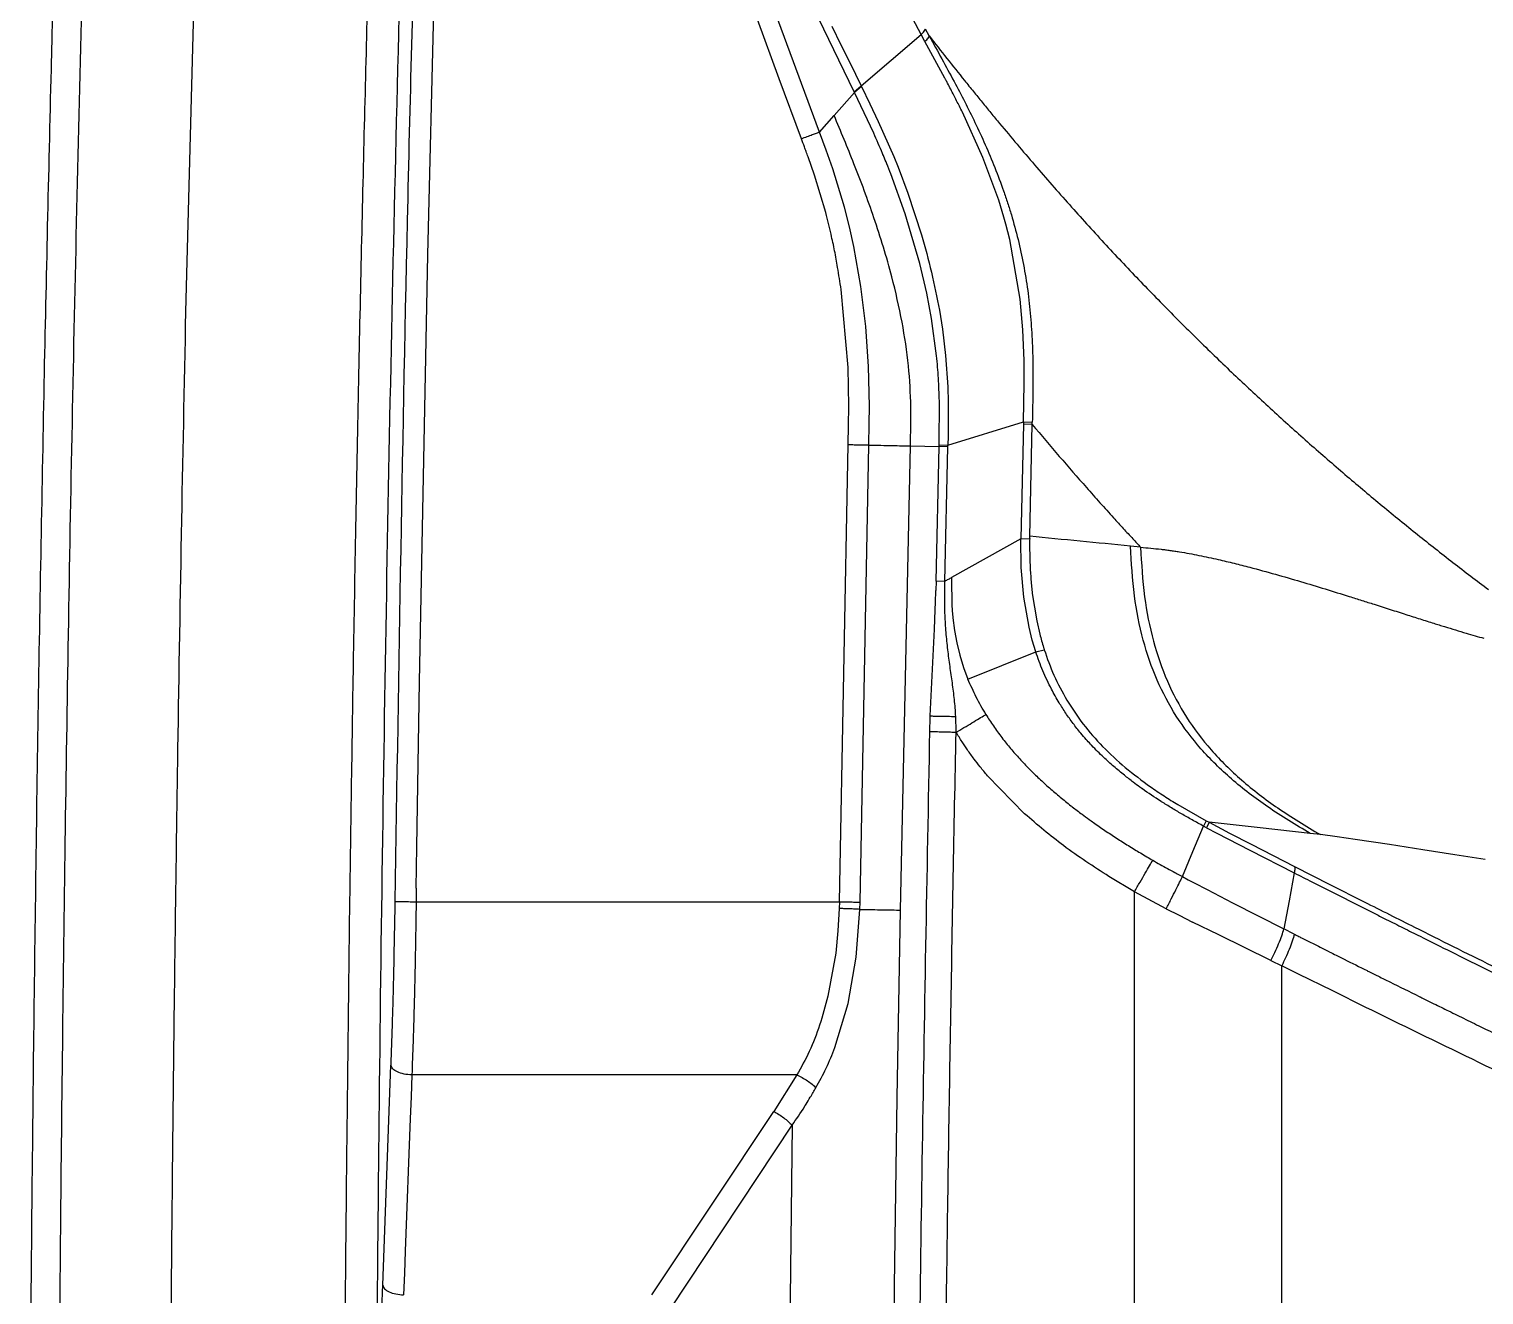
# Model space of a CAD drawing. Extents: x -51 to 27, y -13 to 136.
# Drawn here: x -50.65 to -40.81, y 53.37 to 61.93 of the extents above; entities that cross this region are included whole.
import ezdxf

# ---------------------------------------------------------------- set-up
doc = ezdxf.new("R2010")
doc.units = 0
doc.header["$MEASUREMENT"] = 0
doc.layers.add('GEOMETRY', color=2, linetype='Continuous', lineweight=25)

# ---------------------------------------------------------------- blocks, each defined once
blk = doc.blocks.new('2026 MONTERREY-BLOOM')
at = {"layer": 'GEOMETRY'}
for p, q in [((-37.9106, -23.6985), (-37.8035, -19.6527)), ((-36.2754, -23.3138), (-36.2093, -20.7501)), ((-32.9367, -21.8237), (-33.3253, -21.0967)), ((-33.3903, -22.2112), (-33.7496, -21.4666)), ((-33.8965, -22.1234), (-34.0441, -21.7234)), ((-33.6252, -22.4833), (-33.923, -21.68)), ((-33.5416, -21.7673), (-33.4796, -21.8938)), ((-33.3429, -22.1713), (-32.9367, -21.8237)), ((-32.9111, -21.8705), (-32.9367, -21.8237)), ((-32.8828, -21.834), (-32.9085, -21.7874)), ((-33.4796, -21.8938), (-33.4205, -22.0136)), ((-32.7759, -22.1197), (-32.9111, -21.8705)), ((-33.4205, -22.0136), (-33.3429, -22.1713)), ((-33.7471, -22.5285), (-33.8965, -22.1234)), ((-33.5258, -22.3707), (-33.3883, -22.2152)), ((-33.3903, -22.2112), (-33.3429, -22.1713)), ((-33.3883, -22.2152), (-33.3903, -22.2112)), ((-33.341, -22.1752), (-33.3883, -22.2152)), ((-33.3215, -22.3545), (-33.3883, -22.2152)), ((-33.3429, -22.1713), (-33.341, -22.1752)), ((-33.341, -22.1752), (-33.2832, -22.2937)), ((-33.2832, -22.2937), (-33.2269, -22.4127)), ((-33.6252, -22.4833), (-33.5258, -22.3707)), ((-33.258, -22.4917), (-33.3215, -22.3545)), ((-33.2269, -22.4127), (-33.1229, -22.6491)), ((-32.5196, -22.6555), (-32.6579, -22.35)), ((-33.5796, -22.6071), (-33.6252, -22.4833)), ((-33.5354, -22.733), (-33.5796, -22.6071)), ((-33.6586, -22.776), (-33.7019, -22.652)), ((-33.4559, -22.9919), (-33.5354, -22.733)), ((-33.1229, -22.6491), (-33.0932, -22.722)), ((-33.0932, -22.722), (-33.0271, -22.8966)), ((-32.4127, -22.9447), (-32.5196, -22.6555)), ((-33.5824, -23.0285), (-33.6586, -22.776)), ((-33.0444, -23.0368), (-33.142, -22.7666)), ((-33.0271, -22.8966), (-32.935, -23.1781)), ((-33.4219, -23.1244), (-33.4559, -22.9919)), ((-32.3774, -23.0594), (-32.4127, -22.9447)), ((-33.3919, -23.2583), (-33.4219, -23.1244)), ((-32.9458, -23.3722), (-33.0444, -23.0368)), ((-32.3643, -23.1065), (-32.3774, -23.0594)), ((-32.338, -23.2096), (-32.3643, -23.1065)), ((-32.2666, -23.6126), (-32.338, -23.2096)), ((-36.3314, -26.2015), (-36.2754, -23.3138)), ((-33.3441, -23.5284), (-33.3919, -23.2583)), ((-32.8991, -23.5726), (-32.9458, -23.3722)), ((-33.4318, -24.0746), (-33.4784, -23.5484)), ((-33.3114, -23.7994), (-33.3441, -23.5284)), ((-32.8666, -23.7439), (-32.8991, -23.5726)), ((-32.2482, -23.8212), (-32.2666, -23.6126)), ((-32.8141, -23.6884), (-32.7936, -23.8158)), ((-33.2929, -24.0695), (-33.3114, -23.7994)), ((-32.8324, -23.9965), (-32.8666, -23.7439)), ((-32.7936, -23.8158), (-32.772, -23.9945)), ((-32.2403, -24.0292), (-32.2482, -23.8212)), ((-32.772, -23.9945), (-32.7574, -24.2059)), ((-33.427, -24.3369), (-33.4318, -24.0746)), ((-33.2873, -24.3373), (-33.2929, -24.0695)), ((-32.2442, -24.4437), (-32.2396, -24.1849)), ((-32.8156, -24.5988), (-32.8138, -24.301)), ((-33.4281, -24.4678), (-33.427, -24.3369)), ((-33.2881, -24.4563), (-33.2873, -24.3373)), ((-33.4305, -24.5967), (-33.4281, -24.4678)), ((-33.2906, -24.5997), (-33.2881, -24.4563)), ((-32.7567, -24.6001), (-32.2442, -24.4437)), ((-32.2446, -24.4588), (-32.2619, -25.2347)), ((-32.1857, -24.4602), (-32.2446, -24.4588)), ((-32.2442, -24.4437), (-32.2445, -24.4588)), ((-32.2442, -24.4437), (-32.1853, -24.445)), ((-32.2026, -25.2169), (-32.1857, -24.4602)), ((-32.1856, -24.4602), (-32.1853, -24.445)), ((-33.4902, -27.6881), (-33.4305, -24.5967)), ((-33.3505, -27.6906), (-33.2906, -24.5997)), ((-32.8159, -24.6105), (-32.8156, -24.5988)), ((-32.8156, -24.5988), (-32.7567, -24.6001)), ((-32.757, -24.6118), (-32.7567, -24.6001)), ((-32.7554, -24.5408), (-32.7567, -24.6001)), ((-33.0767, -27.7447), (-33.0095, -24.6061)), ((-33.0095, -24.6061), (-32.8159, -24.6105)), ((-32.836, -25.5207), (-32.816, -24.6105)), ((-32.757, -24.6118), (-32.816, -24.6105)), ((-32.7771, -25.5219), (-32.757, -24.6118)), ((-32.2618, -25.2347), (-32.7317, -25.4967)), ((-32.2619, -25.2347), (-32.2029, -25.2329)), ((-32.2595, -25.4269), (-32.2618, -25.2347)), ((-32.2029, -25.2329), (-32.2026, -25.2169)), ((-31.4527, -25.2903), (-31.5209, -25.2836)), ((-32.2426, -25.6285), (-32.2595, -25.4269)), ((-32.8359, -25.5207), (-32.8375, -25.5834)), ((-32.7771, -25.5219), (-32.836, -25.5207)), ((-32.7317, -25.4967), (-32.7319, -25.5049)), ((-32.7319, -25.5049), (-32.7294, -25.6833)), ((-32.207, -25.8324), (-32.2426, -25.6285)), ((-32.1851, -25.6047), (-32.1554, -25.7885)), ((-32.8478, -25.845), (-32.842, -25.7132)), ((-32.722, -25.7693), (-32.7106, -25.8532)), ((-32.8545, -25.9809), (-32.8478, -25.845)), ((-32.7106, -25.8532), (-32.6948, -25.9375)), ((-32.185, -25.92), (-32.207, -25.8324)), ((-32.1554, -25.7885), (-32.1345, -25.8793)), ((-32.8755, -26.4319), (-32.8545, -25.9809)), ((-32.6948, -25.9375), (-32.6744, -26.0213)), ((-32.1616, -25.9977), (-32.185, -25.92)), ((-32.6744, -26.0213), (-32.6496, -26.1033)), ((-32.6202, -26.1829), (-32.1616, -25.9977)), ((-32.1616, -25.9977), (-32.1045, -25.9836)), ((-32.6496, -26.1033), (-32.6202, -26.1829)), ((-36.3484, -27.3163), (-36.3314, -26.2015)), ((-32.7016, -26.4749), (-32.7029, -26.4353)), ((-32.2371, -27.0937), (-32.4887, -26.8359)), ((-31.1998, -27.0316), (-31.0079, -27.141)), ((-31.0079, -27.141), (-31.0263, -27.177)), ((-31.0079, -27.141), (-30.9895, -27.1508)), ((-30.9895, -27.1508), (-31.0058, -27.1878)), ((-30.9894, -27.1508), (-30.8505, -27.2236)), ((-30.6428, -27.1888), (-30.9894, -27.1508)), ((-31.0058, -27.1878), (-31.0263, -27.177)), ((-31.0058, -27.1878), (-30.9371, -27.2239)), ((-30.9371, -27.2239), (-30.8626, -27.2626)), ((-30.8505, -27.2236), (-30.7052, -27.2988)), ((-30.3047, -27.2264), (-30.6428, -27.1888)), ((-30.2364, -27.2344), (-30.3047, -27.2264)), ((-30.1235, -27.2493), (-30.2364, -27.2344)), ((-30.0016, -27.2666), (-30.1235, -27.2493)), ((-36.3523, -27.5952), (-36.3484, -27.3163)), ((-30.8626, -27.2626), (-30.7138, -27.3394)), ((-30.7138, -27.3394), (-30.4127, -27.4932)), ((-30.7052, -27.2988), (-30.5564, -27.3753)), ((-29.7691, -27.3019), (-30.0016, -27.2666)), ((-29.5432, -27.3374), (-29.7691, -27.3019)), ((-29.3277, -27.3714), (-29.5432, -27.3374)), ((-30.5564, -27.3753), (-30.4115, -27.4493)), ((-30.4115, -27.4493), (-30.1722, -27.5709)), ((-29.1224, -27.4035), (-29.3277, -27.3714)), ((-31.4946, -27.6211), (-31.6665, -27.5176)), ((-31.1702, -27.5183), (-31.1299, -27.5395)), ((-31.1299, -27.5395), (-31.0896, -27.5606)), ((-36.3523, -27.5952), (-36.3536, -27.6881)), ((-31.4946, -34.8499), (-31.4946, -27.6211)), ((-31.2796, -27.7352), (-31.4946, -27.6211)), ((-31.0896, -27.5606), (-31.0033, -27.6056)), ((-31.0033, -27.6056), (-30.8307, -27.6947)), ((-30.1722, -27.5709), (-29.9391, -27.6888)), ((-36.5013, -28.0471), (-36.4956, -27.7211)), ((-36.4956, -27.7211), (-36.4951, -27.6862)), ((-36.3536, -27.6881), (-33.4902, -27.6881)), ((-33.4914, -27.734), (-33.4997, -27.8852)), ((-33.4902, -27.6881), (-33.4914, -27.734)), ((-33.3765, -28.0628), (-33.3517, -27.7396)), ((-33.3517, -27.7396), (-33.3505, -27.6906)), ((-33.0984, -29.0146), (-33.0767, -27.7447)), ((-31.2796, -27.7352), (-31.1923, -27.7791)), ((-30.8307, -27.6947), (-30.484, -27.8715)), ((-31.1923, -27.7791), (-31.1005, -27.8251)), ((-30.9239, -27.9128), (-31.1005, -27.8251)), ((-33.4997, -27.8852), (-33.5151, -28.035)), ((-30.5707, -28.0858), (-30.9239, -27.9128)), ((-30.4136, -27.9071), (-30.484, -27.8715)), ((-33.5151, -28.035), (-33.5682, -28.3274)), ((-33.4315, -28.3769), (-33.3765, -28.0628)), ((-30.5707, -28.0858), (-30.4976, -28.1212)), ((-30.4976, -33.7212), (-30.4976, -28.1212)), ((-30.3847, -28.1772), (-30.4976, -28.1212)), ((-30.1532, -28.2916), (-30.3847, -28.1772)), ((-33.5207, -28.6741), (-33.4315, -28.3769)), ((-36.5143, -28.5382), (-36.5127, -28.4869)), ((-36.5516, -29.5369), (-36.5236, -28.794)), ((-36.382, -28.8595), (-36.3876, -29.0062)), ((-33.7773, -28.8595), (-36.382, -28.8595)), ((-33.7773, -28.8595), (-33.9343, -29.1058)), ((-36.3876, -29.0062), (-36.3932, -29.1529)), ((-33.1174, -30.2845), (-33.0984, -29.0146)), ((-34.7579, -30.3465), (-33.9343, -29.1058)), ((-36.3932, -29.1529), (-36.427, -30.0519)), ((-34.633, -30.4399), (-33.8095, -29.1994)), ((-33.8094, -29.1994), (-33.8617, -33.5507)), ((-36.5796, -30.2813), (-36.5516, -29.5369)), ((-36.427, -30.0519), (-36.4324, -30.1992)), ((-36.4324, -30.1992), (-36.4379, -30.3465)), ((-33.1472, -32.8238), (-33.1173, -30.2845))]:
    blk.add_line(p, q, dxfattribs=at)
at = {"layer": 'GEOMETRY', "flags": 128}
for points in [[(-31.1702, -27.5183), (-31.0982, -27.3477), (-31.0263, -27.177)], [(-30.4127, -27.4932), (-30.4484, -27.6823), (-30.484, -27.8715)]]:
    blk.add_lwpolyline(points, dxfattribs=at)
at = {"layer": 'GEOMETRY'}
for points, knots in [([(-36.6427, -38.9849), (-36.6428, -38.748), (-36.6429, -38.2513), (-36.6431, -37.4958), (-36.643, -36.7174), (-36.6423, -35.9379), (-36.6409, -35.1552), (-36.6388, -34.37), (-36.6343, -33.1243), (-36.6247, -31.4274), (-36.6007, -28.7277), (-36.5557, -25.4875), (-36.48, -22.0033), (-36.3837, -18.8258), (-36.2694, -15.9518), (-36.1467, -13.5568), (-36.0218, -11.6425), (-35.9083, -10.2086), (-35.8038, -9.1111), (-35.7174, -8.3466), (-35.6715, -7.9173), (-35.5982, -7.4928), (-35.4908, -7.0801), (-35.3398, -6.6435), (-35.1358, -6.1898), (-34.8703, -5.7277), (-34.5603, -5.2943), (-34.2088, -4.8937), (-33.8193, -4.53), (-33.3956, -4.2066), (-32.942, -3.9269), (-32.4916, -3.7075), (-32.0535, -3.5411), (-31.634, -3.4198), (-31.1992, -3.3309), (-30.7502, -3.28), (-30.3002, -3.2288), (-29.6557, -3.1612), (-28.8172, -3.0818), (-27.5048, -2.9746), (-25.9207, -2.8687), (-23.9532, -2.7617), (-21.8759, -2.6679), (-19.6786, -2.5868), (-17.2507, -2.5139), (-14.59, -2.4519), (-11.7055, -2.4029), (-8.8195, -2.3695), (-5.9364, -2.3497), (-3.0548, -2.3416), (-0.5983, -2.3393), (1.4461, -2.34), (3.0915, -2.3423), (4.7536, -2.3465), (6.4156, -2.3534), (8.0545, -2.3645), (10.4077, -2.3864), (13.4813, -2.429), (16.9743, -2.5047), (20.1483, -2.6009), (23.0112, -2.7146), (25.3952, -2.8364), (27.3074, -2.9606), (28.7412, -3.0736), (29.84, -3.1777), (30.6063, -3.2639), (31.0378, -3.31), (31.4634, -3.3805), (31.8765, -3.4857), (32.3137, -3.6341), (32.7687, -3.8357), (33.2323, -4.0987), (33.6676, -4.4064), (34.0701, -4.7558), (34.436, -5.1433), (34.7616, -5.5651), (35.0437, -6.0171), (35.2785, -6.4922), (35.464, -6.9855), (35.6016, -7.491), (35.6829, -8.0099), (35.7387, -8.5338), (35.8146, -9.2299), (35.8967, -10.0974), (36.0051, -11.4079), (36.112, -12.9931), (36.2405, -15.3392), (36.3619, -18.1726), (36.4654, -21.4568), (36.5399, -24.7062), (36.5915, -27.9302), (36.6206, -30.8028), (36.6357, -33.3227), (36.6407, -34.9225), (36.6423, -35.9634), (36.6428, -36.4441), (36.643, -36.9237), (36.6431, -37.4023), (36.643, -37.8963), (36.6429, -38.4238), (36.6428, -38.792), (36.6428, -38.9849)], [0, 0, 0, 0, 0.005138, 0.010771, 0.016381, 0.022015, 0.027673, 0.03335, 0.039042, 0.054682, 0.070145, 0.097582, 0.124946, 0.145709, 0.16651, 0.187309, 0.197707, 0.208103, 0.218498, 0.221609, 0.224784, 0.227857, 0.230942, 0.234019, 0.237865, 0.24171, 0.245555, 0.249401, 0.253246, 0.257092, 0.260938, 0.264783, 0.267936, 0.271088, 0.274241, 0.277546, 0.280882, 0.284062, 0.291597, 0.299143, 0.312612, 0.326021, 0.341866, 0.357701, 0.373696, 0.394533, 0.415407, 0.436247, 0.457116, 0.477921, 0.498728, 0.51038, 0.52225, 0.534405, 0.54642, 0.558287, 0.569942, 0.597446, 0.624936, 0.645697, 0.666299, 0.687058, 0.697455, 0.707849, 0.718242, 0.721382, 0.724571, 0.72765, 0.730727, 0.733804, 0.737651, 0.741498, 0.745344, 0.74919, 0.753036, 0.756881, 0.760725, 0.76457, 0.768352, 0.772136, 0.775907, 0.779727, 0.783559, 0.79109, 0.798621, 0.812071, 0.825537, 0.849567, 0.873561, 0.896782, 0.920041, 0.943476, 0.95907, 0.97468, 0.978164, 0.981639, 0.985104, 0.988563, 0.992016, 0.995816, 1, 1, 1, 1]), ([(-36.8548, -34.3243), (-36.8526, -33.7503), (-36.8482, -32.6189), (-36.8367, -30.9464), (-36.8217, -29.3223), (-36.8021, -27.6868), (-36.781, -26.2808), (-36.7601, -25.0944), (-36.7421, -24.1765), (-36.7226, -23.2752), (-36.7016, -22.3907), (-36.6783, -21.4892), (-36.6519, -20.5587), (-36.6205, -19.5498), (-36.5846, -18.5012), (-36.5441, -17.4305), (-36.5007, -16.3922), (-36.4538, -15.3678), (-36.4019, -14.3363), (-36.3496, -13.3956), (-36.2983, -12.5602), (-36.25, -11.8391), (-36.1974, -11.1217), (-36.1395, -10.4062), (-36.0753, -9.6874), (-36.0054, -8.9754), (-35.9523, -8.4997), (-35.9262, -8.2659)], [0, 0, 0, 0, 0.066008, 0.130127, 0.192358, 0.2528, 0.318237, 0.354073, 0.38927, 0.423828, 0.457747, 0.491028, 0.527541, 0.564804, 0.607124, 0.648203, 0.688039, 0.726636, 0.766144, 0.806825, 0.834987, 0.862402, 0.889945, 0.917719, 0.944956, 0.972938, 1, 1, 1, 1]), ([(-36.4951, -27.6862), (-36.4697, -26.1016), (-36.4317, -23.7251), (-36.3484, -20.5556), (-36.2933, -18.9708), (-36.2658, -18.1775)], [0, 0, 0, 0, 0.499858, 0.749638, 1, 1, 1, 1]), ([(-38.8679, -24.1149), (-38.8526, -23.4075), (-38.8364, -22.6601), (-38.8091, -21.5992), (-38.7902, -20.892), (-38.7699, -20.2249), (-38.7592, -19.8713)], [0, 0, 0, 0, 0.5, 0.528307, 0.75, 1, 1, 1, 1]), ([(-38.7894, -38.9849), (-38.7895, -38.8261), (-38.7896, -38.4911), (-38.7898, -37.9632), (-38.7899, -37.3856), (-38.7897, -36.7607), (-38.7892, -36.0912), (-38.7881, -35.3794), (-38.7863, -34.6011), (-38.7835, -33.7564), (-38.7794, -32.8459), (-38.7739, -31.8973), (-38.7669, -30.9139), (-38.7571, -29.8019), (-38.7439, -28.5599), (-38.7261, -27.1879), (-38.7043, -25.7845), (-38.678, -24.3567), (-38.6468, -22.9114), (-38.6108, -21.4558), (-38.5819, -20.4828), (-38.5675, -19.9957)], [0, 0, 0, 0, 0.025085, 0.052924, 0.083384, 0.116332, 0.151633, 0.189155, 0.228763, 0.274582, 0.322585, 0.372596, 0.424436, 0.477926, 0.548268, 0.620638, 0.694667, 0.769986, 0.846227, 0.923021, 1, 1, 1, 1]), ([(-32.8828, -21.834), (-32.8542, -21.8855), (-32.7974, -21.9878), (-32.7418, -22.0907), (-32.7141, -22.1417)], [0, 0, 0, 0, 0.50407, 1, 1, 1, 1]), ([(-32.6579, -22.35), (-32.6647, -22.3362), (-32.6838, -22.2975), (-32.7171, -22.2318), (-32.7479, -22.1726), (-32.7674, -22.1358), (-32.7733, -22.1247), (-32.7752, -22.121), (-32.7759, -22.1197)], [0, 0, 0, 0, 0.1786624, 0.5000009, 0.8533345, 0.9524923, 0.9827018, 1, 1, 1, 1]), ([(-32.7141, -22.1417), (-32.69, -22.1873), (-32.6415, -22.2787), (-32.596, -22.3716), (-32.5732, -22.4181)], [0, 0, 0, 0, 0.499192, 1, 1, 1, 1]), ([(-32.6438, -22.135), (-32.6236, -22.1599), (-32.5841, -22.2088), (-32.5443, -22.2577), (-32.5248, -22.2816)], [0, 0, 0, 0, 0.509246, 1, 1, 1, 1]), ([(-32.5248, -22.2816), (-32.5052, -22.3055), (-32.4658, -22.3535), (-32.4261, -22.4014), (-32.4061, -22.4256)], [0, 0, 0, 0, 0.496241, 1, 1, 1, 1]), ([(-33.0095, -24.6061), (-33.0075, -24.5186), (-33.0034, -24.338), (-33.0197, -24.0575), (-33.0634, -23.763), (-33.1402, -23.4279), (-33.2499, -23.071), (-33.385, -22.7086), (-33.4804, -22.4796), (-33.5258, -22.3707)], [0, 0, 0, 0, 0.1129548, 0.2330542, 0.3622924, 0.4979662, 0.6788617, 0.8473376, 1, 1, 1, 1]), ([(-32.5732, -22.4181), (-32.5495, -22.4682), (-32.5021, -22.5688), (-32.4598, -22.6717), (-32.4387, -22.7233)], [0, 0, 0, 0, 0.498543, 1, 1, 1, 1]), ([(-33.7471, -22.5285), (-33.734, -22.5236), (-33.7079, -22.5139), (-33.6723, -22.5007), (-33.6426, -22.4897), (-33.631, -22.4854), (-33.6252, -22.4833)], [0, 0, 0, 0, 0.25, 0.5, 0.75, 1, 1, 1, 1]), ([(-33.7019, -22.652), (-33.7063, -22.6397), (-33.7145, -22.6171), (-33.7296, -22.5759), (-33.7403, -22.547), (-33.7471, -22.5285)], [0, 0, 0, 0, 0.297751, 0.549635, 1, 1, 1, 1]), ([(-33.142, -22.7666), (-33.1512, -22.7435), (-33.1668, -22.7041), (-33.1849, -22.6604), (-33.1941, -22.6382), (-33.197, -22.6315), (-33.2173, -22.5834), (-33.2378, -22.5372), (-33.258, -22.4917)], [0, 0, 0, 0, 0.250002, 0.425979, 0.475562, 0.490913, 0.500005, 1, 1, 1, 1]), ([(-32.4387, -22.7233), (-32.4184, -22.776), (-32.388, -22.855), (-32.3519, -22.9622), (-32.3353, -23.0162), (-32.327, -23.0432)], [0, 0, 0, 0, 0.499986, 0.749993, 1, 1, 1, 1]), ([(-33.4784, -23.5484), (-33.4861, -23.4984), (-33.4996, -23.411), (-33.5216, -23.2863), (-33.549, -23.163), (-33.5703, -23.0772), (-33.5824, -23.0285)], [0, 0, 0, 0, 0.285962, 0.500006, 0.71644, 1, 1, 1, 1]), ([(-31.9345, -22.9741), (-31.8567, -23.0607), (-31.7009, -23.2339), (-31.5442, -23.3989), (-31.4659, -23.4813)], [0, 0, 0, 0, 0.499999, 1, 1, 1, 1]), ([(-32.327, -23.0432), (-32.3111, -23.0987), (-32.2794, -23.2097), (-32.2563, -23.3231), (-32.2447, -23.3797)], [0, 0, 0, 0, 0.500001, 1, 1, 1, 1]), ([(-32.935, -23.1781), (-32.9112, -23.2624), (-32.8638, -23.4305), (-32.8307, -23.6026), (-32.8141, -23.6884)], [0, 0, 0, 0, 0.501275, 1, 1, 1, 1]), ([(-32.2447, -23.3797), (-32.2345, -23.4378), (-32.214, -23.554), (-32.2025, -23.6715), (-32.1968, -23.7302)], [0, 0, 0, 0, 0.499998, 1, 1, 1, 1]), ([(-38.0193, -31.6687), (-38.0151, -31.1075), (-38.0067, -30.0001), (-37.9889, -28.3612), (-37.9672, -26.7672), (-37.9418, -25.2179), (-37.9209, -24.2), (-37.9106, -23.6985)], [0, 0, 0, 0, 0.2112166, 0.4168233, 0.6168216, 0.8112132, 1, 1, 1, 1]), ([(-32.1968, -23.7302), (-32.1924, -23.7896), (-32.1836, -23.9085), (-32.1818, -24.0277), (-32.1809, -24.0873)], [0, 0, 0, 0, 0.499996, 1, 1, 1, 1]), ([(-32.8138, -24.301), (-32.8154, -24.2502), (-32.8186, -24.1484), (-32.8278, -24.0472), (-32.8324, -23.9965)], [0, 0, 0, 0, 0.500014, 1, 1, 1, 1]), ([(-32.2396, -24.1849), (-32.2394, -24.1589), (-32.2392, -24.107), (-32.2399, -24.0551), (-32.2403, -24.0292)], [0, 0, 0, 0, 0.500677, 1, 1, 1, 1]), ([(-38.941, -28.738), (-38.9314, -27.9675), (-38.9122, -26.4263), (-38.8827, -24.8854), (-38.8679, -24.1149)], [0, 0, 0, 0, 0.499999, 1, 1, 1, 1]), ([(-32.7574, -24.2059), (-32.7564, -24.2338), (-32.7552, -24.2665), (-32.7544, -24.3085), (-32.754, -24.3364), (-32.7539, -24.3596), (-32.7538, -24.3736)], [0, 0, 0, 0, 0.5, 0.585349, 0.75, 1, 1, 1, 1]), ([(-32.7538, -24.3736), (-32.7538, -24.3744), (-32.7538, -24.3821), (-32.7537, -24.41), (-32.7541, -24.465), (-32.7549, -24.5129), (-32.7554, -24.5408)], [0, 0, 0, 0, 0.014041, 0.139201, 0.499994, 1, 1, 1, 1]), ([(-32.1856, -24.4602), (-32.1246, -24.5327), (-32.0028, -24.6776), (-31.8802, -24.8173), (-31.819, -24.887)], [0, 0, 0, 0, 0.501031, 1, 1, 1, 1]), ([(-33.4305, -24.5967), (-33.4168, -24.597), (-33.3895, -24.5976), (-33.3511, -24.5984), (-33.3165, -24.5991), (-33.2992, -24.5995), (-33.2906, -24.5997)], [0, 0, 0, 0, 0.249999, 0.5, 0.750001, 1, 1, 1, 1]), ([(-33.2906, -24.5997), (-33.2358, -24.6009), (-33.1236, -24.6035), (-33.0481, -24.6052), (-33.0095, -24.6061)], [0, 0, 0, 0, 0.4889911, 1, 1, 1, 1]), ([(-31.819, -24.887), (-31.7885, -24.9215), (-31.7275, -24.9903), (-31.6664, -25.0578), (-31.6358, -25.0916)], [0, 0, 0, 0, 0.500561, 1, 1, 1, 1]), ([(-31.6358, -25.0916), (-31.614, -25.1156), (-31.5702, -25.1636), (-31.5264, -25.211), (-31.5045, -25.2346)], [0, 0, 0, 0, 0.5004, 1, 1, 1, 1]), ([(-32.2029, -25.2329), (-32.203, -25.2407), (-32.2032, -25.2563), (-32.2032, -25.2718), (-32.2033, -25.2795)], [0, 0, 0, 0, 0.501882, 1, 1, 1, 1]), ([(-32.2033, -25.2795), (-32.2033, -25.2873), (-32.2032, -25.3028), (-32.2031, -25.3183), (-32.203, -25.3261)], [0, 0, 0, 0, 0.50189, 1, 1, 1, 1]), ([(-31.5209, -25.2836), (-31.6345, -25.2724), (-31.8616, -25.2499), (-32.089, -25.2279), (-32.2026, -25.2169)], [0, 0, 0, 0, 0.500284, 1, 1, 1, 1]), ([(-30.3048, -27.2264), (-30.4019, -27.1683), (-30.5876, -27.0573), (-30.8367, -26.8663), (-31.0465, -26.6616), (-31.2169, -26.437), (-31.3487, -26.189), (-31.4426, -25.9142), (-31.5026, -25.6093), (-31.5146, -25.3956), (-31.5209, -25.2836)], [0, 0, 0, 0, 0.140496, 0.268683, 0.387781, 0.501786, 0.615321, 0.73324, 0.860135, 1, 1, 1, 1]), ([(-31.5045, -25.2346), (-31.4959, -25.2439), (-31.4786, -25.2626), (-31.4613, -25.2811), (-31.4527, -25.2903)], [0, 0, 0, 0, 0.500155, 1, 1, 1, 1]), ([(-31.4527, -25.2903), (-31.4296, -25.2927), (-31.3834, -25.2974), (-31.3373, -25.3022), (-31.3142, -25.3046)], [0, 0, 0, 0, 0.499967, 1, 1, 1, 1]), ([(-31.4527, -25.2903), (-31.4463, -25.4024), (-31.434, -25.6161), (-31.3738, -25.921), (-31.2798, -26.1958), (-31.1479, -26.444), (-30.9776, -26.6689), (-30.768, -26.8738), (-30.5191, -27.0651), (-30.3335, -27.1763), (-30.2365, -27.2345)], [0, 0, 0, 0, 0.1398172, 0.2667142, 0.3846746, 0.4982654, 0.6123129, 0.7314208, 0.859575, 1, 1, 1, 1]), ([(-32.203, -25.3261), (-32.2027, -25.3417), (-32.2021, -25.3727), (-32.2008, -25.4037), (-32.2002, -25.4191)], [0, 0, 0, 0, 0.50379, 1, 1, 1, 1]), ([(-31.3142, -25.3046), (-31.3043, -25.3058), (-31.2843, -25.3083), (-31.2644, -25.3108), (-31.2544, -25.312)], [0, 0, 0, 0, 0.4996728, 1, 1, 1, 1]), ([(-31.2544, -25.312), (-31.2436, -25.3136), (-31.222, -25.3169), (-31.2004, -25.3202), (-31.1896, -25.3218)], [0, 0, 0, 0, 0.49951, 1, 1, 1, 1]), ([(-30.9275, -25.3738), (-30.8916, -25.3822), (-30.82, -25.3989), (-30.7497, -25.4172), (-30.7146, -25.4262)], [0, 0, 0, 0, 0.50149, 1, 1, 1, 1]), ([(-32.7777, -25.6362), (-32.7778, -25.617), (-32.7779, -25.579), (-32.7773, -25.5409), (-32.777, -25.5219)], [0, 0, 0, 0, 0.503077, 1, 1, 1, 1]), ([(-32.7317, -25.4967), (-32.7392, -25.5009), (-32.7544, -25.5093), (-32.7695, -25.5177), (-32.777, -25.5219)], [0, 0, 0, 0, 0.499951, 1, 1, 1, 1]), ([(-30.3702, -25.5229), (-30.3144, -25.5395), (-30.203, -25.5729), (-30.0952, -25.6066), (-30.0413, -25.6234)], [0, 0, 0, 0, 0.499842, 1, 1, 1, 1]), ([(-32.7753, -25.7507), (-32.776, -25.7317), (-32.7772, -25.6936), (-32.7776, -25.6554), (-32.7777, -25.6362)], [0, 0, 0, 0, 0.49729, 1, 1, 1, 1]), ([(-30.0413, -25.6234), (-30.0129, -25.6324), (-29.9561, -25.6503), (-29.9003, -25.668), (-29.8725, -25.6769)], [0, 0, 0, 0, 0.499902, 1, 1, 1, 1]), ([(-29.8724, -25.6769), (-29.8361, -25.6885), (-29.7634, -25.7117), (-29.6927, -25.7342), (-29.6574, -25.7455)], [0, 0, 0, 0, 0.5006232, 1, 1, 1, 1]), ([(-32.7683, -25.8664), (-32.7698, -25.8468), (-32.7728, -25.8083), (-32.7745, -25.7697), (-32.7753, -25.7507)], [0, 0, 0, 0, 0.5088241, 1, 1, 1, 1]), ([(-29.6574, -25.7455), (-29.6255, -25.7557), (-29.5616, -25.776), (-29.4994, -25.7956), (-29.4683, -25.8054)], [0, 0, 0, 0, 0.500362, 1, 1, 1, 1]), ([(-32.7563, -25.9843), (-32.7586, -25.9649), (-32.7631, -25.9257), (-32.7665, -25.8863), (-32.7683, -25.8664)], [0, 0, 0, 0, 0.493962, 1, 1, 1, 1]), ([(-32.1345, -25.8793), (-32.1305, -25.8944), (-32.1226, -25.9244), (-32.1136, -25.9541), (-32.1092, -25.9689)], [0, 0, 0, 0, 0.502785, 1, 1, 1, 1]), ([(-29.4683, -25.8054), (-29.4561, -25.8091), (-29.4319, -25.8166), (-29.4078, -25.8242), (-29.3958, -25.828)], [0, 0, 0, 0, 0.50159, 1, 1, 1, 1]), ([(-29.3958, -25.828), (-29.3713, -25.8355), (-29.3224, -25.8506), (-29.2747, -25.8648), (-29.2508, -25.8719)], [0, 0, 0, 0, 0.5002765, 1, 1, 1, 1]), ([(-29.2508, -25.8719), (-29.2305, -25.8779), (-29.1898, -25.8898), (-29.15, -25.901), (-29.1301, -25.9065)], [0, 0, 0, 0, 0.49948, 1, 1, 1, 1]), ([(-32.1092, -25.9689), (-32.1084, -25.9713), (-32.1069, -25.9763), (-32.1053, -25.9812), (-32.1045, -25.9836)], [0, 0, 0, 0, 0.500421, 1, 1, 1, 1]), ([(-32.7417, -26.097), (-32.7443, -26.0783), (-32.7494, -26.0408), (-32.754, -26.0031), (-32.7563, -25.9843)], [0, 0, 0, 0, 0.498695, 1, 1, 1, 1]), ([(-32.0553, -26.2513), (-32.0757, -26.2102), (-32.1163, -26.1278), (-32.1465, -26.0411), (-32.1616, -25.9977)], [0, 0, 0, 0, 0.500004, 1, 1, 1, 1]), ([(-32.1045, -25.9836), (-32.0843, -26.0419), (-32.0432, -26.1601), (-31.9826, -26.2694), (-31.9519, -26.3248)], [0, 0, 0, 0, 0.493799, 1, 1, 1, 1]), ([(-32.7261, -26.2084), (-32.7287, -26.1899), (-32.7338, -26.1527), (-32.7391, -26.1156), (-32.7417, -26.097)], [0, 0, 0, 0, 0.500038, 1, 1, 1, 1]), ([(-32.7121, -26.3209), (-32.7143, -26.3021), (-32.7185, -26.2646), (-32.7236, -26.2271), (-32.7261, -26.2084)], [0, 0, 0, 0, 0.501053, 1, 1, 1, 1]), ([(-32.0042, -26.3422), (-32.0132, -26.3271), (-32.031, -26.2972), (-32.0473, -26.2665), (-32.0553, -26.2513)], [0, 0, 0, 0, 0.504942, 1, 1, 1, 1]), ([(-32.7029, -26.4353), (-32.704, -26.4162), (-32.7063, -26.3779), (-32.7102, -26.3399), (-32.7121, -26.3209)], [0, 0, 0, 0, 0.500942, 1, 1, 1, 1]), ([(-31.9094, -26.4822), (-31.9262, -26.4593), (-31.9596, -26.4138), (-31.9895, -26.3659), (-32.0042, -26.3422)], [0, 0, 0, 0, 0.505126, 1, 1, 1, 1]), ([(-31.9519, -26.3248), (-31.9167, -26.3799), (-31.8453, -26.4916), (-31.7553, -26.5889), (-31.7096, -26.6383)], [0, 0, 0, 0, 0.492964, 1, 1, 1, 1]), ([(-32.8755, -26.4319), (-32.8675, -26.432), (-32.8517, -26.4323), (-32.8092, -26.4329), (-32.7588, -26.4338), (-32.7215, -26.4348), (-32.7029, -26.4353)], [0, 0, 0, 0, 0.248269, 0.495269, 0.746539, 1, 1, 1, 1]), ([(-32.6904, -26.5365), (-32.6711, -26.5249), (-32.6324, -26.5018), (-32.5978, -26.481), (-32.5805, -26.4706)], [0, 0, 0, 0, 0.499998, 1, 1, 1, 1]), ([(-32.5805, -26.4706), (-32.5644, -26.461), (-32.5323, -26.4417), (-32.5101, -26.4284), (-32.4989, -26.4218)], [0, 0, 0, 0, 0.500002, 1, 1, 1, 1]), ([(-32.9954, -37.9016), (-32.9942, -36.977), (-32.9917, -35.1126), (-32.9683, -32.2934), (-32.9321, -29.4295), (-32.8963, -27.5054), (-32.8783, -26.536)], [0, 0, 0, 0, 0.244051, 0.492062, 0.74412, 1, 1, 1, 1]), ([(-32.8783, -26.536), (-32.873, -26.5363), (-32.8629, -26.5367), (-32.8338, -26.5376), (-32.7929, -26.5388), (-32.744, -26.54), (-32.714, -26.5408), (-32.7011, -26.5411)], [0, 0, 0, 0, 0.173025, 0.332359, 0.609116, 0.831796, 1, 1, 1, 1]), ([(-32.8183, -37.9017), (-32.8178, -37.2915), (-32.8168, -36.0603), (-32.8067, -34.1968), (-32.7903, -32.3139), (-32.7672, -30.4109), (-32.7381, -28.4875), (-32.7135, -27.1937), (-32.7011, -26.5411)], [0, 0, 0, 0, 0.161105, 0.325121, 0.49205, 0.658318, 0.827634, 1, 1, 1, 1]), ([(-32.7011, -26.5411), (-32.701, -26.53), (-32.7009, -26.5079), (-32.7013, -26.4859), (-32.7016, -26.4749)], [0, 0, 0, 0, 0.500874, 1, 1, 1, 1]), ([(-32.7011, -26.5411), (-32.7002, -26.5408), (-32.6984, -26.5403), (-32.6966, -26.5397), (-32.6957, -26.5395)], [0, 0, 0, 0, 0.501763, 1, 1, 1, 1]), ([(-32.4887, -26.8359), (-32.5052, -26.816), (-32.5359, -26.7789), (-32.5811, -26.7207), (-32.6219, -26.6641), (-32.6627, -26.6034), (-32.6877, -26.5628), (-32.7011, -26.5411)], [0, 0, 0, 0, 0.213334, 0.397083, 0.607421, 0.789039, 1, 1, 1, 1]), ([(-32.6957, -26.5395), (-32.6948, -26.539), (-32.6931, -26.538), (-32.6913, -26.537), (-32.6904, -26.5365)], [0, 0, 0, 0, 0.501758, 1, 1, 1, 1]), ([(-32.4486, -26.4988), (-32.4392, -26.5123), (-32.4204, -26.5393), (-32.4006, -26.5655), (-32.3907, -26.5786)], [0, 0, 0, 0, 0.501024, 1, 1, 1, 1]), ([(-31.8567, -26.5485), (-31.8657, -26.5376), (-31.8837, -26.5158), (-31.9008, -26.4934), (-31.9094, -26.4822)], [0, 0, 0, 0, 0.501153, 1, 1, 1, 1]), ([(-31.7031, -26.7114), (-31.7299, -26.6853), (-31.7567, -26.6593), (-31.7824, -26.6322), (-31.7824, -26.6322), (-31.7824, -26.6321), (-31.7826, -26.6319), (-31.7834, -26.631), (-31.7866, -26.6277), (-31.7991, -26.6142), (-31.8235, -26.5875), (-31.8446, -26.5627), (-31.8567, -26.5485)], [0, 0, 0, 0, 0.499975, 0.499985, 0.500062, 0.500271, 0.501053, 0.504078, 0.515963, 0.563049, 0.74999, 1, 1, 1, 1]), ([(-32.3907, -26.5786), (-32.3715, -26.6031), (-32.333, -26.6521), (-32.2913, -26.6985), (-32.2705, -26.7217)], [0, 0, 0, 0, 0.499997, 1, 1, 1, 1]), ([(-31.7096, -26.6383), (-31.6596, -26.6866), (-31.558, -26.785), (-31.4436, -26.8683), (-31.3855, -26.9107)], [0, 0, 0, 0, 0.491652, 1, 1, 1, 1]), ([(-32.2705, -26.7217), (-32.2491, -26.7447), (-32.224, -26.7714), (-32.1908, -26.8048), (-32.1685, -26.8268), (-32.1496, -26.8448), (-32.1382, -26.8556)], [0, 0, 0, 0, 0.499999, 0.584153, 0.750001, 1, 1, 1, 1]), ([(-31.5625, -26.8332), (-31.5866, -26.8136), (-31.6348, -26.7744), (-31.6804, -26.7323), (-31.7031, -26.7114)], [0, 0, 0, 0, 0.501754, 1, 1, 1, 1]), ([(-32.1382, -26.8556), (-32.1152, -26.8769), (-32.0691, -26.9194), (-32.0212, -26.9598), (-31.9972, -26.9799)], [0, 0, 0, 0, 0.499933, 1, 1, 1, 1]), ([(-31.3145, -27.0096), (-31.357, -26.9818), (-31.3995, -26.954), (-31.4413, -26.9243), (-31.4427, -26.9233), (-31.4481, -26.9195), (-31.4683, -26.905), (-31.5077, -26.876), (-31.5425, -26.8489), (-31.5625, -26.8332)], [0, 0, 0, 0, 0.499982, 0.500557, 0.505087, 0.517669, 0.565251, 0.749993, 1, 1, 1, 1]), ([(-31.9972, -26.9799), (-31.9728, -26.9998), (-31.9454, -27.0221), (-31.8958, -27.0609), (-31.8547, -27.0922), (-31.807, -27.1271), (-31.7557, -27.1637), (-31.7203, -27.1879), (-31.6943, -27.2057)], [0, 0, 0, 0, 0.249998, 0.280302, 0.499999, 0.659186, 0.750002, 1, 1, 1, 1]), ([(-31.3111, -27.0118), (-31.3117, -27.0114), (-31.3128, -27.0107), (-31.3139, -27.01), (-31.3145, -27.0096)], [0, 0, 0, 0, 0.499949, 1, 1, 1, 1]), ([(-31.1769, -27.0934), (-31.199, -27.0804), (-31.2442, -27.0539), (-31.2885, -27.026), (-31.3111, -27.0118)], [0, 0, 0, 0, 0.4902, 1, 1, 1, 1]), ([(-31.2936, -26.9727), (-31.2782, -26.9827), (-31.2471, -27.0027), (-31.2156, -27.022), (-31.1998, -27.0316)], [0, 0, 0, 0, 0.4983425, 1, 1, 1, 1]), ([(-31.6665, -27.5176), (-31.7706, -27.4503), (-31.97, -27.3213), (-32.1507, -27.1673), (-32.2371, -27.0937)], [0, 0, 0, 0, 0.521897, 1, 1, 1, 1]), ([(-31.1037, -27.1349), (-31.116, -27.128), (-31.1405, -27.1144), (-31.1648, -27.1004), (-31.1769, -27.0934)], [0, 0, 0, 0, 0.502257, 1, 1, 1, 1]), ([(-31.0263, -27.177), (-31.0392, -27.1701), (-31.0651, -27.1563), (-31.0908, -27.1421), (-31.1037, -27.1349)], [0, 0, 0, 0, 0.497328, 1, 1, 1, 1]), ([(-31.6943, -27.2057), (-31.668, -27.2232), (-31.6156, -27.2583), (-31.5621, -27.2918), (-31.5354, -27.3086)], [0, 0, 0, 0, 0.499868, 1, 1, 1, 1]), ([(-31.5354, -27.3086), (-31.5213, -27.3173), (-31.4941, -27.334), (-31.4668, -27.3504), (-31.4537, -27.3583)], [0, 0, 0, 0, 0.520697, 1, 1, 1, 1]), ([(-31.4537, -27.3583), (-31.4395, -27.3667), (-31.4117, -27.3832), (-31.3838, -27.3995), (-31.3702, -27.4075)], [0, 0, 0, 0, 0.512213, 1, 1, 1, 1]), ([(-31.4946, -27.6211), (-31.4817, -27.5991), (-31.456, -27.5549), (-31.4206, -27.494), (-31.3901, -27.4417), (-31.3768, -27.4189), (-31.3702, -27.4075)], [0, 0, 0, 0, 0.2499989, 0.5, 0.7500011, 1, 1, 1, 1]), ([(-31.3702, -27.4075), (-31.3371, -27.4264), (-31.2875, -27.4549), (-31.2265, -27.4883), (-31.1929, -27.5063), (-31.1761, -27.5152), (-31.1702, -27.5183)], [0, 0, 0, 0, 0.5, 0.75, 0.912539, 1, 1, 1, 1]), ([(-30.4115, -27.4493), (-30.4104, -27.4543), (-30.4081, -27.4642), (-30.4112, -27.4835), (-30.4127, -27.4932)], [0, 0, 0, 0, 0.5, 1, 1, 1, 1]), ([(-31.2796, -27.7352), (-31.268, -27.713), (-31.2446, -27.6684), (-31.2132, -27.6069), (-31.1867, -27.5537), (-31.1757, -27.5301), (-31.1702, -27.5183)], [0, 0, 0, 0, 0.249998, 0.5, 0.750003, 1, 1, 1, 1]), ([(-30.4127, -27.4932), (-30.393, -27.5031), (-30.3531, -27.5234), (-30.3133, -27.5436), (-30.2931, -27.5539)], [0, 0, 0, 0, 0.4928239, 1, 1, 1, 1]), ([(-30.2931, -27.5539), (-30.2335, -27.584), (-30.1143, -27.6444), (-29.9953, -27.7043), (-29.9357, -27.7343)], [0, 0, 0, 0, 0.5, 1, 1, 1, 1]), ([(-36.4951, -27.6862), (-36.4922, -27.6863), (-36.4863, -27.6864), (-36.4532, -27.6868), (-36.4074, -27.6875), (-36.3715, -27.6879), (-36.3536, -27.6881)], [0, 0, 0, 0, 0.25, 0.5, 0.75, 1, 1, 1, 1]), ([(-36.3536, -27.6881), (-36.3542, -27.734), (-36.3555, -27.8187), (-36.3575, -27.9421), (-36.3596, -28.0607), (-36.3619, -28.1771), (-36.3648, -28.3063), (-36.369, -28.4588), (-36.3749, -28.6506), (-36.3795, -28.7856), (-36.382, -28.8594)], [0, 0, 0, 0, 0.113218, 0.208829, 0.3054, 0.408093, 0.50006, 0.631604, 0.798255, 1, 1, 1, 1]), ([(-33.3517, -27.7396), (-33.3626, -27.739), (-33.3829, -27.738), (-33.4217, -27.7364), (-33.4579, -27.7351), (-33.4809, -27.7344), (-33.4914, -27.734)], [0, 0, 0, 0, 0.3083463, 0.5778559, 0.808434, 1, 1, 1, 1]), ([(-33.4902, -27.6881), (-33.4797, -27.6883), (-33.4566, -27.6887), (-33.4204, -27.6894), (-33.3816, -27.6901), (-33.3613, -27.6905), (-33.3505, -27.6906)], [0, 0, 0, 0, 0.192256, 0.423063, 0.692342, 1, 1, 1, 1]), ([(-33.3517, -27.7396), (-33.297, -27.7406), (-33.1876, -27.7426), (-33.1137, -27.744), (-33.0767, -27.7447)], [0, 0, 0, 0, 0.500362, 1, 1, 1, 1]), ([(-29.9391, -27.6888), (-29.8823, -27.7174), (-29.7689, -27.7747), (-29.6555, -27.8315), (-29.5989, -27.8599)], [0, 0, 0, 0, 0.500077, 1, 1, 1, 1]), ([(-29.9357, -27.7343), (-29.9115, -27.7465), (-29.8631, -27.7708), (-29.8148, -27.7951), (-29.7906, -27.8073)], [0, 0, 0, 0, 0.500401, 1, 1, 1, 1]), ([(-29.7906, -27.8073), (-29.7525, -27.8263), (-29.6763, -27.8646), (-29.6002, -27.9026), (-29.5621, -27.9217)], [0, 0, 0, 0, 0.499376, 1, 1, 1, 1]), ([(-30.5707, -28.0858), (-30.5617, -28.0674), (-30.5428, -28.0285), (-30.5174, -27.9703), (-30.495, -27.9129), (-30.4878, -27.8857), (-30.484, -27.8715)], [0, 0, 0, 0, 0.2125062, 0.4500366, 0.7125497, 1, 1, 1, 1]), ([(-30.4136, -27.9071), (-30.4172, -27.9217), (-30.424, -27.9495), (-30.446, -28.0076), (-30.4707, -28.0653), (-30.489, -28.1034), (-30.4976, -28.1212)], [0, 0, 0, 0, 0.29378, 0.558414, 0.793839, 1, 1, 1, 1]), ([(-30.4136, -27.9071), (-30.4053, -27.9113), (-30.3888, -27.9196), (-30.3722, -27.9279), (-30.364, -27.9321)], [0, 0, 0, 0, 0.499159, 1, 1, 1, 1]), ([(-30.364, -27.9321), (-30.3518, -27.9383), (-30.3274, -27.9505), (-30.303, -27.9628), (-30.2908, -27.969)], [0, 0, 0, 0, 0.499326, 1, 1, 1, 1]), ([(-29.5989, -27.8599), (-29.5116, -27.9036), (-29.3367, -27.9911), (-29.1623, -28.0778), (-29.0749, -28.1212)], [0, 0, 0, 0, 0.498854, 1, 1, 1, 1]), ([(-29.5621, -27.9217), (-29.4204, -27.9923), (-29.1356, -28.1343), (-28.8522, -28.2739), (-28.7097, -28.3441)], [0, 0, 0, 0, 0.497298, 1, 1, 1, 1]), ([(-36.5066, -28.2719), (-36.5061, -28.2533), (-36.5053, -28.2209), (-36.5044, -28.1848), (-36.504, -28.1664), (-36.5039, -28.1617), (-36.5038, -28.1605), (-36.5038, -28.1602), (-36.5038, -28.1601), (-36.5038, -28.16), (-36.5038, -28.1599), (-36.5038, -28.1596), (-36.5038, -28.1583), (-36.5037, -28.1536), (-36.5032, -28.1352), (-36.5024, -28.0989), (-36.5017, -28.066), (-36.5013, -28.0471)], [0, 0, 0, 0, 0.249998, 0.436516, 0.483638, 0.495664, 0.498793, 0.499879, 0.5, 0.500168, 0.500454, 0.501382, 0.504664, 0.516924, 0.564233, 0.750002, 1, 1, 1, 1]), ([(-30.2908, -27.969), (-30.2547, -27.9871), (-30.2167, -28.0062), (-30.1626, -28.0332), (-30.1266, -28.0512), (-30.0926, -28.0682), (-30.0746, -28.0772)], [0, 0, 0, 0, 0.5, 0.528051, 0.75, 1, 1, 1, 1]), ([(-30.0746, -28.0772), (-30.0233, -28.1028), (-29.9719, -28.1284), (-29.9201, -28.1541), (-29.9183, -28.155), (-29.9117, -28.1583), (-29.8865, -28.1708), (-29.837, -28.1953), (-29.7924, -28.2174), (-29.7668, -28.2301)], [0, 0, 0, 0, 0.5, 0.500523, 0.504916, 0.517358, 0.564817, 0.75, 1, 1, 1, 1]), ([(-29.7668, -28.2301), (-29.7005, -28.2629), (-29.6339, -28.2958), (-29.5652, -28.3297), (-29.5565, -28.3341), (-29.5236, -28.3503), (-29.4598, -28.3817), (-29.4024, -28.41), (-29.3693, -28.4263)], [0, 0, 0, 0, 0.5, 0.501842, 0.518412, 0.566253, 0.75, 1, 1, 1, 1]), ([(-36.5127, -28.4869), (-36.5116, -28.4515), (-36.5095, -28.3805), (-36.5075, -28.3081), (-36.5066, -28.2719)], [0, 0, 0, 0, 0.5, 1, 1, 1, 1]), ([(-33.5682, -28.3274), (-33.5856, -28.3931), (-33.6199, -28.5217), (-33.6893, -28.7002), (-33.7484, -28.807), (-33.7773, -28.8594)], [0, 0, 0, 0, 0.347144, 0.67962, 1, 1, 1, 1]), ([(-28.7154, -28.991), (-28.9543, -28.8759), (-29.432, -28.6458), (-29.9128, -28.4096), (-30.1532, -28.2916)], [0, 0, 0, 0, 0.500108, 1, 1, 1, 1]), ([(-29.3693, -28.4263), (-29.3305, -28.4454), (-29.2529, -28.4836), (-29.1753, -28.5217), (-29.1364, -28.5407)], [0, 0, 0, 0, 0.499017, 1, 1, 1, 1]), ([(-36.5233, -28.7941), (-36.5218, -28.7522), (-36.5186, -28.6685), (-36.5157, -28.5816), (-36.5143, -28.5382)], [0, 0, 0, 0, 0.5, 1, 1, 1, 1]), ([(-29.1364, -28.5407), (-29.0936, -28.5617), (-29.0081, -28.6036), (-28.9226, -28.6454), (-28.8798, -28.6663)], [0, 0, 0, 0, 0.499863, 1, 1, 1, 1]), ([(-33.6491, -28.9454), (-33.6251, -28.9021), (-33.577, -28.8154), (-33.5395, -28.7212), (-33.5207, -28.6741)], [0, 0, 0, 0, 0.500523, 1, 1, 1, 1]), ([(-38.9717, -32.2952), (-38.9678, -31.7022), (-38.9601, -30.5165), (-38.9474, -29.3308), (-38.941, -28.738)], [0, 0, 0, 0, 0.500062, 1, 1, 1, 1]), ([(-33.7773, -28.8595), (-33.7651, -28.8652), (-33.7408, -28.8766), (-33.7061, -28.8979), (-33.6743, -28.9211), (-33.6575, -28.9373), (-33.6491, -28.9454)], [0, 0, 0, 0, 0.250005, 0.5, 0.750005, 1, 1, 1, 1]), ([(-33.8094, -29.1994), (-33.7812, -29.1579), (-33.7528, -29.1161), (-33.725, -29.0721), (-33.7214, -29.0663), (-33.7083, -29.0453), (-33.6833, -29.0042), (-33.6616, -28.967), (-33.6491, -28.9454)], [0, 0, 0, 0, 0.499986, 0.502308, 0.519915, 0.568215, 0.749995, 1, 1, 1, 1]), ([(-36.5947, -30.7593), (-36.5935, -30.7187), (-36.5914, -30.6478), (-36.589, -30.5699), (-36.5878, -30.5306), (-36.5875, -30.5207), (-36.5874, -30.5182), (-36.5874, -30.5175), (-36.5874, -30.5173), (-36.5874, -30.5173), (-36.5874, -30.5173), (-36.5874, -30.5172), (-36.5874, -30.517), (-36.5873, -30.5164), (-36.5873, -30.5138), (-36.5869, -30.504), (-36.5857, -30.465), (-36.5831, -30.3886), (-36.5806, -30.3204), (-36.5793, -30.2813)], [0, 0, 0, 0, 0.250078, 0.436745, 0.483801, 0.495758, 0.498843, 0.499663, 0.499961, 0.5, 0.500038, 0.500106, 0.500333, 0.501149, 0.504228, 0.516173, 0.56322, 0.749922, 1, 1, 1, 1])]:
    blk.add_open_spline(points, degree=3, knots=knots, dxfattribs=at)
for points in [[(-32.9367, -21.8237), (-32.9288, -21.8161), (-32.9131, -21.8009), (-32.91, -21.7919), (-32.9085, -21.7874)], [(-32.9111, -21.8705), (-32.9032, -21.8628), (-32.8874, -21.8475), (-32.8843, -21.8385), (-32.8828, -21.834)], [(-32.8828, -21.834), (-32.843, -21.8846), (-32.7633, -21.986), (-32.6836, -22.0853), (-32.6438, -22.135)], [(-32.4061, -22.4256), (-32.3668, -22.4728), (-32.2881, -22.5671), (-32.2092, -22.6592), (-32.1698, -22.7053)], [(-32.1698, -22.7053), (-32.1306, -22.7506), (-32.0523, -22.8413), (-31.9738, -22.9298), (-31.9345, -22.9741)], [(-31.4659, -23.4813), (-31.3881, -23.5617), (-31.2326, -23.7226), (-31.0758, -23.8763), (-30.9975, -23.9532)], [(-30.9975, -23.9532), (-30.9202, -24.0277), (-30.7656, -24.1767), (-30.6097, -24.3198), (-30.5317, -24.3913)], [(-32.1809, -24.0873), (-32.1809, -24.1469), (-32.181, -24.2662), (-32.1838, -24.3854), (-32.1853, -24.445)], [(-30.5317, -24.3913), (-30.4526, -24.4627), (-30.2944, -24.6055), (-30.1347, -24.7429), (-30.0549, -24.8116)], [(-30.0549, -24.8116), (-29.9759, -24.8785), (-29.8179, -25.0123), (-29.6585, -25.141), (-29.5788, -25.2054)], [(-29.5788, -25.2054), (-29.4992, -25.2686), (-29.34, -25.3951), (-29.1793, -25.5166), (-29.0989, -25.5773)], [(-31.1896, -25.3218), (-31.1455, -25.3295), (-31.0573, -25.3448), (-30.9708, -25.3642), (-30.9275, -25.3738)], [(-32.2002, -25.4191), (-32.1985, -25.4501), (-32.1952, -25.5121), (-32.1884, -25.5739), (-32.1851, -25.6047)], [(-30.7146, -25.4262), (-30.6563, -25.4419), (-30.5396, -25.4732), (-30.4266, -25.5063), (-30.3701, -25.5229)], [(-32.842, -25.7132), (-32.8411, -25.6915), (-32.8394, -25.6483), (-32.8381, -25.6051), (-32.8375, -25.5834)], [(-32.7294, -25.6833), (-32.7284, -25.6976), (-32.7265, -25.7263), (-32.7235, -25.755), (-32.722, -25.7693)], [(-32.4989, -26.4217), (-32.5215, -26.3831), (-32.5666, -26.3059), (-32.6023, -26.2239), (-32.6202, -26.1829)], [(-32.8783, -26.536), (-32.8779, -26.5187), (-32.8771, -26.4839), (-32.876, -26.4492), (-32.8755, -26.4319)], [(-32.4989, -26.4218), (-32.4908, -26.4347), (-32.4744, -26.4607), (-32.4572, -26.4861), (-32.4486, -26.4988)], [(-31.3855, -26.9107), (-31.3703, -26.9212), (-31.34, -26.9423), (-31.3091, -26.9626), (-31.2936, -26.9727)], [(-36.382, -28.8595), (-36.4001, -28.8581), (-36.4362, -28.8552), (-36.4822, -28.8398), (-36.5153, -28.8186), (-36.5208, -28.8022), (-36.5236, -28.794)], [(-33.9343, -29.1058), (-33.9227, -29.1123), (-33.8995, -29.1253), (-33.8662, -29.1486), (-33.8352, -29.1735), (-33.8181, -29.1908), (-33.8095, -29.1994)], [(-36.5796, -30.2813), (-36.5768, -30.2895), (-36.5711, -30.3058), (-36.5381, -30.3269), (-36.4921, -30.3422), (-36.456, -30.3451), (-36.4379, -30.3465)]]:
    blk.add_open_spline(points, degree=3, dxfattribs=at)

msp = doc.modelspace()

# ---------------------------------------------------------------- block references
msp.add_blockref('2026 MONTERREY-BLOOM', (-11.682, 83.7145))

doc.saveas('drawing.dxf')
